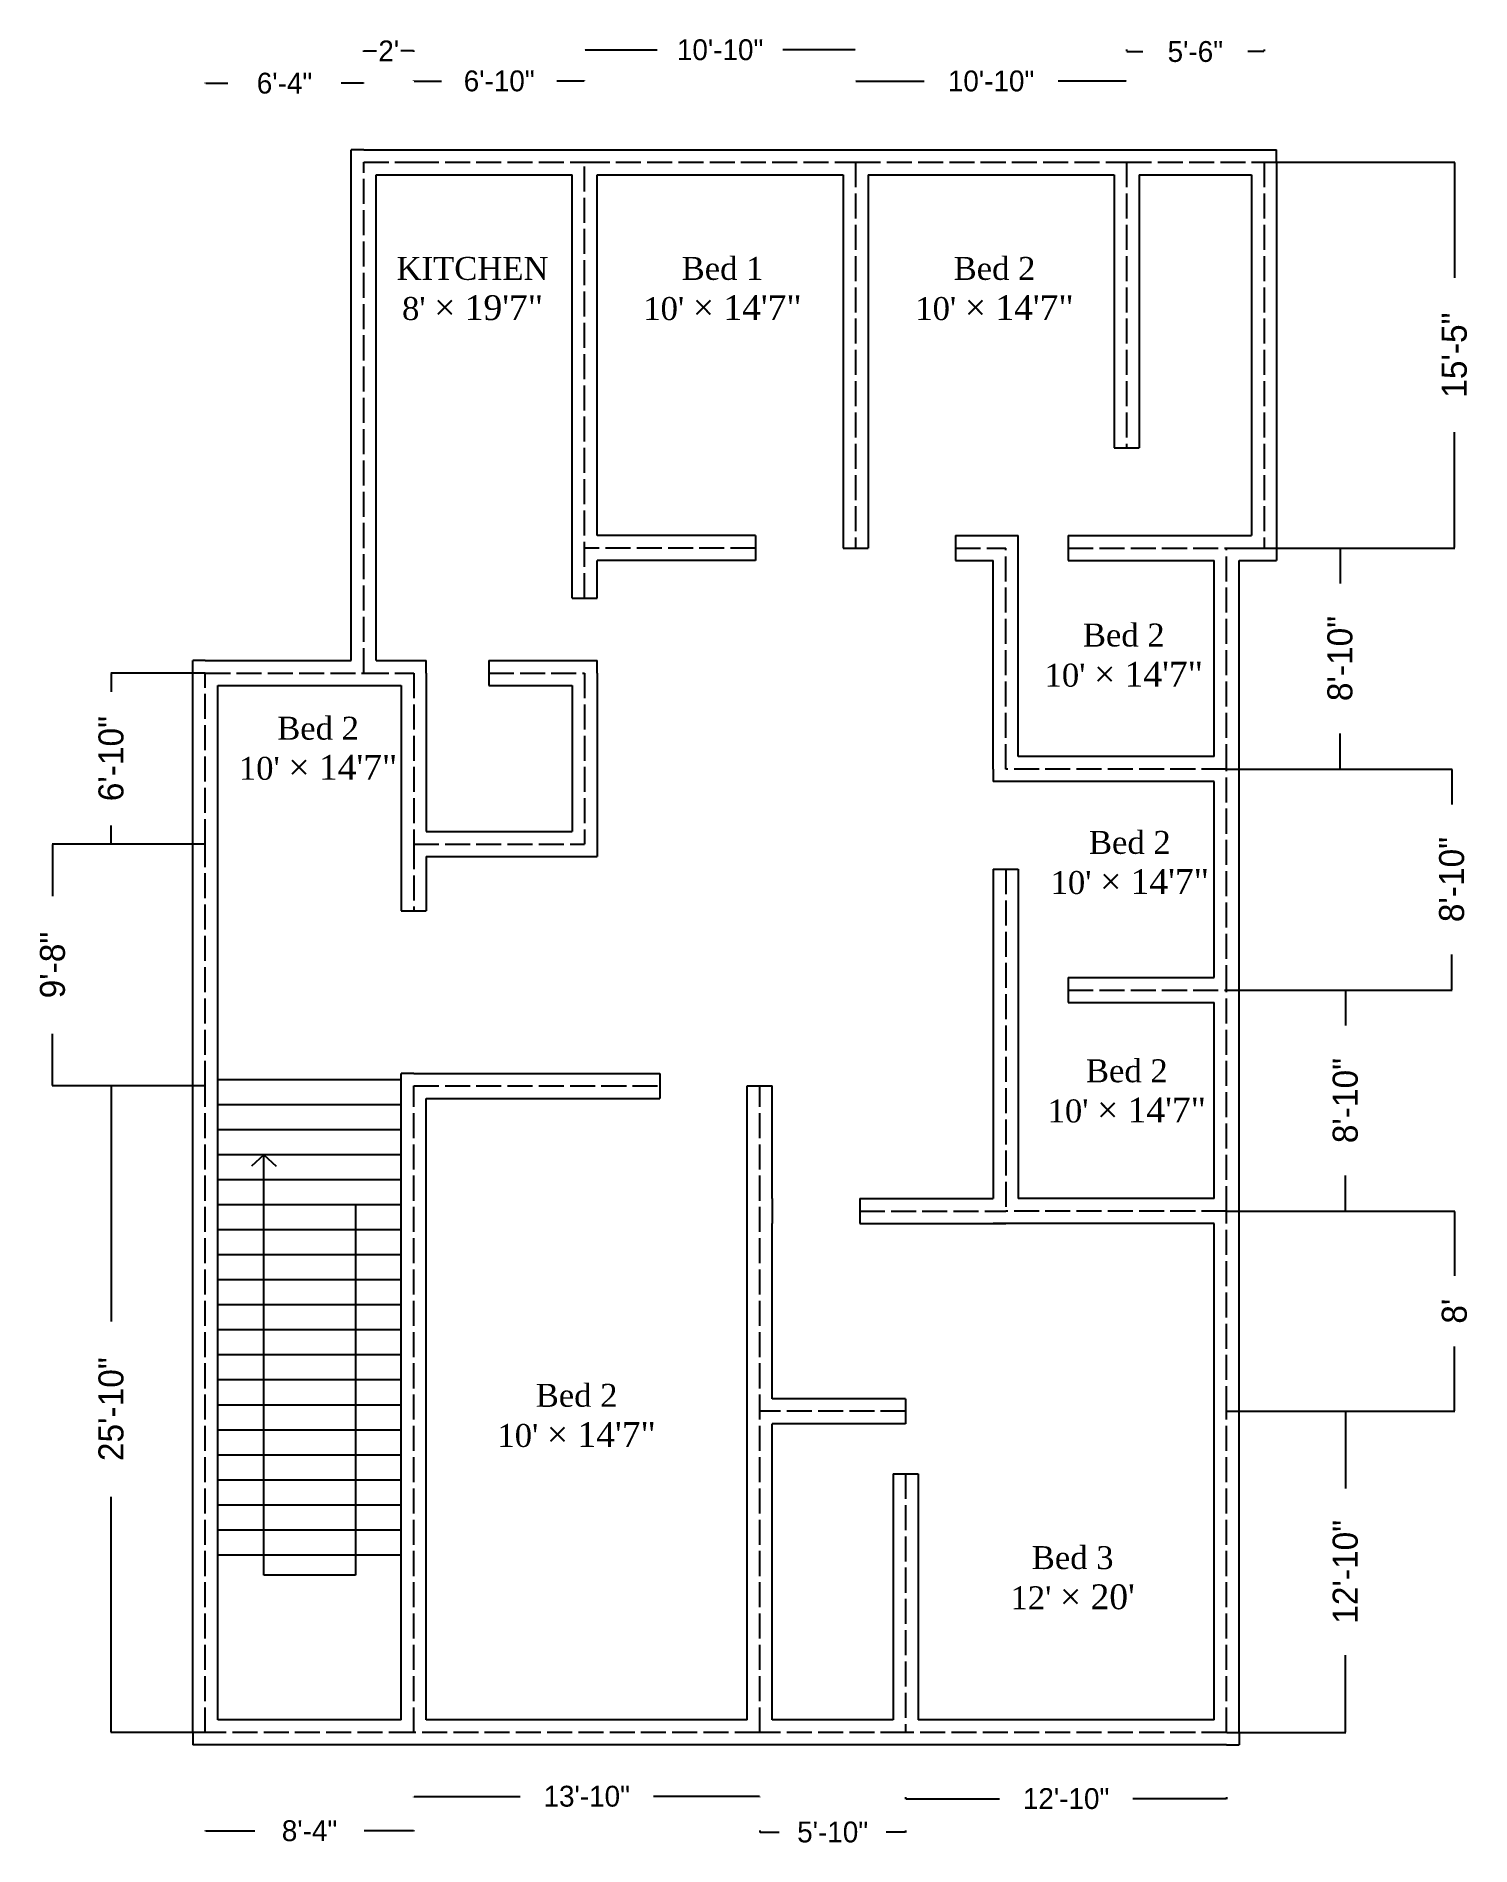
# Model space of a CAD drawing. Header units: feet. Extents: x -496 to 192, y -46 to 822.
import ezdxf

# ---------------------------------------------------------------- set-up
doc = ezdxf.new("R2010")
doc.units = ezdxf.units.FT
doc.header["$MEASUREMENT"] = 0
doc.linetypes.add('ACAD_ISO02W100', pattern=[15, 12, -3])
doc.dimstyles.get("Standard").update_dxf_attribs({"dimtxt": 0.18, "dimasz": 0.18, "dimexe": 0.18, "dimexo": 0.0625, "dimgap": 0.09, "dimtad": 0, "dimtih": 1, "dimtoh": 1, "dimdec": 0, "dimzin": 0, "dimdsep": 46, "dimlunit": 4, "dimtxsty": 'Standard', "dimcen": 0.09, "dimadec": 0, "dimazin": 0, "dimtfac": 1, "dimtdec": 0, "dimtofl": 0, "dimtmove": 0, "dimatfit": 3, "dimfxl": 1, "dimtolj": 1, "dimtzin": 0, "dimarcsym": 0})

# ---------------------------------------------------------------- blocks, each defined once
blk = doc.blocks.new('*D1')
at = {"color": 0, "lineweight": -2}
for p, q in [((92.95, 761.23), (184.37, 761.23)), ((184.19, 761.05), (184.19, 705.73)), ((184.19, 576.41), (184.19, 631.73)), ((92.95, 576.23), (184.37, 576.23))]:
    blk.add_line(p, q, dxfattribs=at)
at = {"color": 0}
for points in [[(184.16, 761.05), (184.22, 761.05), (184.19, 761.23)], [(184.16, 576.41), (184.22, 576.41), (184.19, 576.23)]]:
    blk.add_solid(points, dxfattribs=at)
at = {"layer": 'Defpoints', "color": 0}
for p in [(92.89, 761.23), (92.89, 576.23), (184.19, 576.23)]:
    blk.add_point(p, dxfattribs=at)
at = {"color": 0, "insert": (184.19, 668.73), "char_height": 12, "attachment_point": 5, "rotation": 90}
blk.add_mtext('\\A1;15\'-5"', dxfattribs=at)
blk = doc.blocks.new('*D3')
at = {"color": 0, "lineweight": -2}
for p, q in [((74.95, 576.23), (129.49, 576.23)), ((129.31, 576.05), (129.31, 559.23)), ((129.31, 470.41), (129.31, 487.23)), ((74.95, 470.23), (129.49, 470.23))]:
    blk.add_line(p, q, dxfattribs=at)
at = {"color": 0}
for points in [[(129.28, 576.05), (129.34, 576.05), (129.31, 576.23)], [(129.28, 470.41), (129.34, 470.41), (129.31, 470.23)]]:
    blk.add_solid(points, dxfattribs=at)
at = {"layer": 'Defpoints', "color": 0}
for p in [(74.89, 576.23), (74.89, 470.23), (129.31, 470.23)]:
    blk.add_point(p, dxfattribs=at)
at = {"color": 0, "insert": (129.31, 523.23), "char_height": 12, "attachment_point": 5, "rotation": 90}
blk.add_mtext('\\A1;8\'-10"', dxfattribs=at)
blk = doc.blocks.new('*D4')
at = {"color": 0, "lineweight": -2}
for p, q in [((74.95, 470.23), (183.09, 470.23)), ((182.91, 470.05), (182.91, 453.23)), ((182.91, 364.41), (182.91, 381.23)), ((74.95, 364.23), (183.09, 364.23))]:
    blk.add_line(p, q, dxfattribs=at)
at = {"color": 0}
for points in [[(182.88, 470.05), (182.94, 470.05), (182.91, 470.23)], [(182.88, 364.41), (182.94, 364.41), (182.91, 364.23)]]:
    blk.add_solid(points, dxfattribs=at)
at = {"layer": 'Defpoints', "color": 0}
for p in [(74.89, 470.23), (74.89, 364.23), (182.91, 364.23)]:
    blk.add_point(p, dxfattribs=at)
at = {"color": 0, "insert": (182.91, 417.23), "char_height": 12, "attachment_point": 5, "rotation": 90}
blk.add_mtext('\\A1;8\'-10"', dxfattribs=at)
blk = doc.blocks.new('*D5')
at = {"color": 0, "lineweight": -2}
for p, q in [((74.95, 364.23), (132.04, 364.23)), ((131.86, 364.05), (131.86, 347.23)), ((131.86, 258.41), (131.86, 275.23)), ((74.95, 258.23), (132.04, 258.23))]:
    blk.add_line(p, q, dxfattribs=at)
at = {"color": 0}
for points in [[(131.83, 364.05), (131.89, 364.05), (131.86, 364.23)], [(131.83, 258.41), (131.89, 258.41), (131.86, 258.23)]]:
    blk.add_solid(points, dxfattribs=at)
at = {"layer": 'Defpoints', "color": 0}
for p in [(74.89, 364.23), (74.89, 258.23), (131.86, 258.23)]:
    blk.add_point(p, dxfattribs=at)
at = {"color": 0, "insert": (131.86, 311.23), "char_height": 12, "attachment_point": 5, "rotation": 90}
blk.add_mtext('\\A1;8\'-10"', dxfattribs=at)
blk = doc.blocks.new('*D6')
at = {"color": 0, "lineweight": -2}
for p, q in [((74.95, 258.23), (184.37, 258.23)), ((184.19, 258.05), (184.19, 227.23)), ((184.19, 162.41), (184.19, 193.23)), ((74.95, 162.23), (184.37, 162.23))]:
    blk.add_line(p, q, dxfattribs=at)
at = {"color": 0}
for points in [[(184.16, 258.05), (184.22, 258.05), (184.19, 258.23)], [(184.16, 162.41), (184.22, 162.41), (184.19, 162.23)]]:
    blk.add_solid(points, dxfattribs=at)
at = {"layer": 'Defpoints', "color": 0}
for p in [(74.89, 258.23), (74.89, 162.23), (184.19, 162.23)]:
    blk.add_point(p, dxfattribs=at)
at = {"color": 0, "insert": (184.19, 210.23), "char_height": 12, "attachment_point": 5, "rotation": 90}
blk.add_mtext("\\A1;8'", dxfattribs=at)
blk = doc.blocks.new('*D7')
at = {"color": 0, "lineweight": -2}
for p, q in [((74.95, 162.23), (132.04, 162.23)), ((131.86, 162.05), (131.86, 125.23)), ((131.86, 8.41), (131.86, 45.23)), ((74.95, 8.23), (132.04, 8.23))]:
    blk.add_line(p, q, dxfattribs=at)
at = {"color": 0}
for points in [[(131.83, 162.05), (131.89, 162.05), (131.86, 162.23)], [(131.83, 8.41), (131.89, 8.41), (131.86, 8.23)]]:
    blk.add_solid(points, dxfattribs=at)
at = {"layer": 'Defpoints', "color": 0}
for p in [(74.89, 162.23), (131.86, 162.23), (74.89, 8.23)]:
    blk.add_point(p, dxfattribs=at)
at = {"color": 0, "insert": (131.86, 85.23), "char_height": 12, "attachment_point": 5, "rotation": 90}
blk.add_mtext('\\A1;12\'-10"', dxfattribs=at)
blk = doc.blocks.new('*D9')
at = {"color": 0, "lineweight": -2}
for p, q in [((-415.18, 516.23), (-460.49, 516.23)), ((-460.31, 516.05), (-460.31, 507.23)), ((-460.31, 434.41), (-460.31, 443.23)), ((-415.18, 434.23), (-460.49, 434.23))]:
    blk.add_line(p, q, dxfattribs=at)
at = {"color": 0}
for points in [[(-460.34, 516.05), (-460.28, 516.05), (-460.31, 516.23)], [(-460.34, 434.41), (-460.28, 434.41), (-460.31, 434.23)]]:
    blk.add_solid(points, dxfattribs=at)
at = {"layer": 'Defpoints', "color": 0}
for p in [(-415.11, 516.23), (-460.31, 434.23), (-415.11, 434.23)]:
    blk.add_point(p, dxfattribs=at)
at = {"color": 0, "insert": (-460.31, 475.23), "char_height": 12, "attachment_point": 5, "rotation": 90}
blk.add_mtext('\\A1;6\'-10"', dxfattribs=at)
blk = doc.blocks.new('*D10')
at = {"color": 0, "lineweight": -2}
for p, q in [((-415.18, 434.23), (-488.57, 434.23)), ((-488.39, 434.05), (-488.39, 409.23)), ((-488.39, 318.41), (-488.39, 343.23)), ((-415.18, 318.23), (-488.57, 318.23))]:
    blk.add_line(p, q, dxfattribs=at)
at = {"color": 0}
for points in [[(-488.42, 434.05), (-488.36, 434.05), (-488.39, 434.23)], [(-488.42, 318.41), (-488.36, 318.41), (-488.39, 318.23)]]:
    blk.add_solid(points, dxfattribs=at)
at = {"layer": 'Defpoints', "color": 0}
for p in [(-415.11, 434.23), (-488.39, 318.23), (-415.11, 318.23)]:
    blk.add_point(p, dxfattribs=at)
at = {"color": 0, "insert": (-488.39, 376.23), "char_height": 12, "attachment_point": 5, "rotation": 90}
blk.add_mtext('\\A1;9\'-8"', dxfattribs=at)
blk = doc.blocks.new('*D11')
at = {"color": 0, "lineweight": -2}
for p, q in [((-415.18, 318.23), (-460.49, 318.23)), ((-460.31, 318.05), (-460.31, 205.23)), ((-460.31, 8.41), (-460.31, 121.23)), ((-415.18, 8.23), (-460.49, 8.23))]:
    blk.add_line(p, q, dxfattribs=at)
at = {"color": 0}
for points in [[(-460.34, 318.05), (-460.28, 318.05), (-460.31, 318.23)], [(-460.34, 8.41), (-460.28, 8.41), (-460.31, 8.23)]]:
    blk.add_solid(points, dxfattribs=at)
at = {"layer": 'Defpoints', "color": 0}
for p in [(-415.11, 318.23), (-460.31, 8.23), (-415.11, 8.23)]:
    blk.add_point(p, dxfattribs=at)
at = {"color": 0, "insert": (-460.31, 163.23), "char_height": 12, "attachment_point": 5, "rotation": 90}
blk.add_mtext('\\A1;25\'-10"', dxfattribs=at)
blk = doc.blocks.new('*D12')
at = {"color": 0, "lineweight": -2}
for p, q in [((-415.11, 799.23), (-415.11, 799.28)), ((-414.93, 799.1), (-404.28, 799.1)), ((-339.29, 799.1), (-349.95, 799.1)), ((-339.11, 799.23), (-339.11, 799.28))]:
    blk.add_line(p, q, dxfattribs=at)
at = {"color": 0}
for points in [[(-414.93, 799.13), (-414.93, 799.07), (-415.11, 799.1)], [(-339.29, 799.13), (-339.29, 799.07), (-339.11, 799.1)]]:
    blk.add_solid(points, dxfattribs=at)
at = {"layer": 'Defpoints', "color": 0}
for p in [(-339.11, 799.1), (-415.11, 516.23), (-339.11, 516.23)]:
    blk.add_point(p, dxfattribs=at)
at = {"color": 0, "insert": (-377.11, 799.1), "char_height": 10, "attachment_point": 5}
blk.add_mtext('\\A1;6\'-4"', dxfattribs=at)
blk = doc.blocks.new('*D14')
at = {"color": 0, "lineweight": -2}
for p, q in [((-339.11, 814.23), (-339.11, 814.8)), ((-338.93, 814.62), (-332.95, 814.62)), ((-315.29, 814.62), (-321.28, 814.62)), ((-315.11, 814.23), (-315.11, 814.8))]:
    blk.add_line(p, q, dxfattribs=at)
at = {"color": 0}
for points in [[(-338.93, 814.65), (-338.93, 814.59), (-339.11, 814.62)], [(-315.29, 814.65), (-315.29, 814.59), (-315.11, 814.62)]]:
    blk.add_solid(points, dxfattribs=at)
at = {"layer": 'Defpoints', "color": 0}
for p in [(-339.11, 814.62), (-339.11, 761.23), (-315.11, 761.23)]:
    blk.add_point(p, dxfattribs=at)
at = {"color": 0, "insert": (-327.11, 814.62), "char_height": 10, "attachment_point": 5}
blk.add_mtext("\\A1;2'", dxfattribs=at)
blk = doc.blocks.new('*D15')
at = {"color": 0, "lineweight": -2}
for p, q in [((-315.11, 800.23), (-315.11, 800.36)), ((-314.93, 800.18), (-301.78, 800.18)), ((-233.29, 800.18), (-246.45, 800.18)), ((-233.11, 800.23), (-233.11, 800.36))]:
    blk.add_line(p, q, dxfattribs=at)
at = {"color": 0}
for points in [[(-314.93, 800.21), (-314.93, 800.15), (-315.11, 800.18)], [(-233.29, 800.21), (-233.29, 800.15), (-233.11, 800.18)]]:
    blk.add_solid(points, dxfattribs=at)
at = {"layer": 'Defpoints', "color": 0}
for p in [(-315.11, 800.18), (-315.11, 761.23), (-233.11, 761.23)]:
    blk.add_point(p, dxfattribs=at)
at = {"color": 0, "insert": (-274.11, 800.18), "char_height": 10, "attachment_point": 5}
blk.add_mtext('\\A1;6\'-10"', dxfattribs=at)
blk = doc.blocks.new('*D17')
at = {"color": 0, "lineweight": -2}
for p, q in [((-233.11, 815.23), (-233.11, 815.3)), ((-232.93, 815.12), (-198.28, 815.12)), ((-103.29, 815.12), (-137.95, 815.12)), ((-103.11, 815.23), (-103.11, 815.3))]:
    blk.add_line(p, q, dxfattribs=at)
at = {"color": 0}
for points in [[(-232.93, 815.15), (-232.93, 815.09), (-233.11, 815.12)], [(-103.29, 815.15), (-103.29, 815.09), (-103.11, 815.12)]]:
    blk.add_solid(points, dxfattribs=at)
at = {"layer": 'Defpoints', "color": 0}
for p in [(-103.11, 815.12), (-233.11, 761.23), (-103.11, 761.23)]:
    blk.add_point(p, dxfattribs=at)
at = {"color": 0, "insert": (-168.11, 815.12), "char_height": 10, "attachment_point": 5}
blk.add_mtext('\\A1;10\'-10"', dxfattribs=at)
blk = doc.blocks.new('*D18')
at = {"color": 0, "lineweight": -2}
for p, q in [((-103.11, 800.23), (-103.11, 800.33)), ((-102.93, 800.15), (-70.28, 800.15)), ((26.71, 800.15), (-5.95, 800.15)), ((26.89, 800.23), (26.89, 800.33))]:
    blk.add_line(p, q, dxfattribs=at)
at = {"color": 0}
for points in [[(-102.93, 800.18), (-102.93, 800.12), (-103.11, 800.15)], [(26.71, 800.18), (26.71, 800.12), (26.89, 800.15)]]:
    blk.add_solid(points, dxfattribs=at)
at = {"layer": 'Defpoints', "color": 0}
for p in [(26.89, 800.15), (-103.11, 761.23), (26.89, 761.23)]:
    blk.add_point(p, dxfattribs=at)
at = {"color": 0, "insert": (-38.11, 800.15), "char_height": 10, "attachment_point": 5}
blk.add_mtext('\\A1;10\'-10"', dxfattribs=at)
blk = doc.blocks.new('*D19')
at = {"color": 0, "lineweight": -2}
for p, q in [((26.89, 815.23), (26.89, 814.45)), ((27.07, 814.27), (34.72, 814.27)), ((92.71, 814.27), (85.05, 814.27)), ((92.89, 815.23), (92.89, 814.45))]:
    blk.add_line(p, q, dxfattribs=at)
at = {"color": 0}
for points in [[(27.07, 814.3), (27.07, 814.24), (26.89, 814.27)], [(92.71, 814.3), (92.71, 814.24), (92.89, 814.27)]]:
    blk.add_solid(points, dxfattribs=at)
at = {"layer": 'Defpoints', "color": 0}
for p in [(92.89, 814.27), (26.89, 761.23), (92.89, 761.23)]:
    blk.add_point(p, dxfattribs=at)
at = {"color": 0, "insert": (59.89, 814.27), "char_height": 10, "attachment_point": 5}
blk.add_mtext('\\A1;5\'-6"', dxfattribs=at)
blk = doc.blocks.new('*D20')
at = {"color": 0, "lineweight": -2}
for p, q in [((-415.11, -38.77), (-415.11, -39.16)), ((-414.93, -38.98), (-391.28, -38.98)), ((-315.29, -38.98), (-338.95, -38.98)), ((-315.11, -38.77), (-315.11, -39.16))]:
    blk.add_line(p, q, dxfattribs=at)
at = {"color": 0}
for points in [[(-414.93, -38.95), (-414.93, -39.01), (-415.11, -38.98)], [(-315.29, -38.95), (-315.29, -39.01), (-315.11, -38.98)]]:
    blk.add_solid(points, dxfattribs=at)
at = {"layer": 'Defpoints', "color": 0}
for p in [(-415.11, 8.23), (-315.11, 8.23), (-315.11, -38.98)]:
    blk.add_point(p, dxfattribs=at)
at = {"color": 0, "insert": (-365.11, -38.98), "char_height": 10, "attachment_point": 5}
blk.add_mtext('\\A1;8\'-4"', dxfattribs=at)
blk = doc.blocks.new('*D21')
at = {"color": 0, "lineweight": -2}
for p, q in [((-315.11, -22.77), (-315.11, -22.62)), ((-314.93, -22.44), (-264.11, -22.44)), ((-149.29, -22.44), (-200.11, -22.44)), ((-149.11, -22.77), (-149.11, -22.62))]:
    blk.add_line(p, q, dxfattribs=at)
at = {"color": 0}
for points in [[(-314.93, -22.41), (-314.93, -22.47), (-315.11, -22.44)], [(-149.29, -22.41), (-149.29, -22.47), (-149.11, -22.44)]]:
    blk.add_solid(points, dxfattribs=at)
at = {"layer": 'Defpoints', "color": 0}
for p in [(-315.11, 8.23), (-149.11, 8.23), (-149.11, -22.44)]:
    blk.add_point(p, dxfattribs=at)
at = {"color": 0, "insert": (-232.11, -22.44), "char_height": 10, "attachment_point": 5}
blk.add_mtext('\\A1;13\'-10"', dxfattribs=at)
blk = doc.blocks.new('*D22')
at = {"color": 0, "lineweight": -2}
for p, q in [((-79.11, -22.77), (-79.11, -23.76)), ((-78.93, -23.58), (-34.11, -23.58)), ((74.71, -23.58), (29.89, -23.58)), ((74.89, -22.77), (74.89, -23.76))]:
    blk.add_line(p, q, dxfattribs=at)
at = {"color": 0}
for points in [[(-78.93, -23.55), (-78.93, -23.61), (-79.11, -23.58)], [(74.71, -23.55), (74.71, -23.61), (74.89, -23.58)]]:
    blk.add_solid(points, dxfattribs=at)
at = {"layer": 'Defpoints', "color": 0}
for p in [(-79.11, 8.23), (74.89, 8.23), (74.89, -23.58)]:
    blk.add_point(p, dxfattribs=at)
at = {"color": 0, "insert": (-2.11, -23.58), "char_height": 10, "attachment_point": 5}
blk.add_mtext('\\A1;12\'-10"', dxfattribs=at)
blk = doc.blocks.new('*D23')
at = {"color": 0, "lineweight": -2}
for p, q in [((-149.11, -38.77), (-149.11, -39.78)), ((-148.93, -39.6), (-139.78, -39.6)), ((-79.29, -39.6), (-88.45, -39.6)), ((-79.11, -38.77), (-79.11, -39.78))]:
    blk.add_line(p, q, dxfattribs=at)
at = {"color": 0}
for points in [[(-148.93, -39.57), (-148.93, -39.63), (-149.11, -39.6)], [(-79.29, -39.57), (-79.29, -39.63), (-79.11, -39.6)]]:
    blk.add_solid(points, dxfattribs=at)
at = {"layer": 'Defpoints', "color": 0}
for p in [(-149.11, 8.23), (-79.11, 8.23), (-79.11, -39.6)]:
    blk.add_point(p, dxfattribs=at)
at = {"color": 0, "insert": (-114.11, -39.6), "char_height": 10, "attachment_point": 5}
blk.add_mtext('\\A1;5\'-10"', dxfattribs=at)

msp = doc.modelspace()

# ---------------------------------------------------------------- linework, layer by layer
for p, q in [((-339.11, 767.23), (-345.11, 767.23)), ((-345.11, 761.23), (-345.11, 767.23)), ((-339.11, 767.23), (-315.11, 767.23)), ((-315.11, 767.23), (-233.11, 767.23)), ((-233.11, 767.23), (-103.11, 767.23)), ((-103.11, 767.23), (26.89, 767.23)), ((26.89, 767.23), (92.89, 767.23)), ((92.89, 767.23), (98.89, 767.23)), ((98.89, 761.23), (98.89, 767.23)), ((-345.11, 522.23), (-345.11, 761.23)), ((-333.11, 755.23), (-315.11, 755.23)), ((-333.11, 522.23), (-333.11, 755.23)), ((-315.11, 755.23), (-239.11, 755.23)), ((-239.11, 552.23), (-239.11, 755.23)), ((-227.11, 755.23), (-109.11, 755.23)), ((-227.11, 582.23), (-227.11, 755.23)), ((-109.11, 755.23), (-109.11, 576.23)), ((-97.11, 755.23), (20.89, 755.23)), ((-97.11, 755.23), (-97.11, 576.23)), ((20.89, 755.23), (20.89, 624.23)), ((32.89, 755.23), (86.89, 755.23)), ((32.89, 755.23), (32.89, 624.23)), ((86.89, 755.23), (86.89, 582.23)), ((98.89, 761.23), (98.89, 576.23)), ((20.89, 624.23), (32.89, 624.23)), ((-151.11, 582.23), (-227.11, 582.23)), ((-151.11, 582.23), (-151.11, 570.23)), ((-55.11, 582.23), (-31.11, 582.23)), ((-55.11, 582.23), (-55.11, 570.23)), ((-31.11, 582.23), (-25.11, 582.23)), ((-25.11, 576.23), (-25.11, 582.23)), ((-1.11, 582.23), (74.89, 582.23)), ((-1.11, 582.23), (-1.11, 570.23)), ((74.89, 582.23), (86.89, 582.23)), ((-109.11, 576.23), (-97.11, 576.23)), ((-25.11, 476.23), (-25.11, 576.23)), ((98.89, 576.23), (98.89, 570.23)), ((-227.11, 552.23), (-227.11, 570.23)), ((-151.11, 570.23), (-227.11, 570.23)), ((-55.11, 570.23), (-37.11, 570.23)), ((-37.11, 470.23), (-37.11, 570.23)), ((-1.11, 570.23), (68.89, 570.23)), ((68.89, 476.23), (68.89, 570.23)), ((80.89, 470.23), (80.89, 570.23)), ((80.89, 570.23), (92.89, 570.23)), ((92.89, 570.23), (98.89, 570.23)), ((-239.11, 552.23), (-227.11, 552.23)), ((-421.11, 516.23), (-421.11, 522.23)), ((-415.11, 522.23), (-421.11, 522.23)), ((-415.11, 522.23), (-345.11, 522.23)), ((-333.11, 522.23), (-315.11, 522.23)), ((-315.11, 522.23), (-309.11, 522.23)), ((-309.11, 516.23), (-309.11, 522.23)), ((-279.11, 522.23), (-233.11, 522.23)), ((-279.11, 522.23), (-279.11, 510.23)), ((-233.11, 522.23), (-227.11, 522.23)), ((-227.11, 516.23), (-227.11, 522.23)), ((-421.11, 434.23), (-421.11, 516.23)), ((-309.11, 516.23), (-309.11, 440.23)), ((-227.11, 516.23), (-227.11, 434.23)), ((-409.11, 510.23), (-339.11, 510.23)), ((-409.11, 434.23), (-409.11, 510.23)), ((-339.11, 510.23), (-321.11, 510.23)), ((-321.11, 510.23), (-321.11, 434.23)), ((-279.11, 510.23), (-239.11, 510.23)), ((-239.11, 510.23), (-239.11, 440.23)), ((-37.11, 470.23), (-37.11, 464.23)), ((68.89, 476.23), (-25.11, 476.23)), ((80.89, 364.23), (80.89, 470.23)), ((-31.11, 464.23), (-37.11, 464.23)), ((68.89, 464.23), (-31.11, 464.23)), ((68.89, 370.23), (68.89, 464.23)), ((-421.11, 318.23), (-421.11, 434.23)), ((-409.11, 318.23), (-409.11, 434.23)), ((-321.11, 434.23), (-321.11, 402.23)), ((-309.11, 440.23), (-239.11, 440.23)), ((-227.11, 434.23), (-227.11, 428.23)), ((-309.11, 428.23), (-233.11, 428.23)), ((-309.11, 428.23), (-309.11, 402.23)), ((-233.11, 428.23), (-227.11, 428.23)), ((-37.11, 422.23), (-37.11, 264.23)), ((-37.11, 422.23), (-25.11, 422.23)), ((-25.11, 422.23), (-25.11, 264.23)), ((-321.11, 402.23), (-309.11, 402.23)), ((-1.11, 370.23), (68.89, 370.23)), ((-1.11, 370.23), (-1.11, 358.23)), ((-1.11, 358.23), (68.89, 358.23)), ((68.89, 264.23), (68.89, 358.23)), ((80.89, 258.23), (80.89, 364.23)), ((-321.11, 321.23), (-409.11, 321.23)), ((-321.11, 318.23), (-321.11, 324.23)), ((-315.11, 324.23), (-321.11, 324.23)), ((-315.11, 324.23), (-197.11, 324.23)), ((-197.11, 324.23), (-197.11, 312.23)), ((-421.11, 8.23), (-421.11, 318.23)), ((-409.11, 14.23), (-409.11, 318.23)), ((-321.11, 14.23), (-321.11, 318.23)), ((-155.11, 14.23), (-155.11, 318.23)), ((-155.11, 318.23), (-143.11, 318.23)), ((-143.11, 264.23), (-143.11, 318.23)), ((-321.11, 309.23), (-409.11, 309.23)), ((-309.11, 312.23), (-197.11, 312.23)), ((-309.11, 14.23), (-309.11, 312.23)), ((-321.11, 297.23), (-409.11, 297.23)), ((-321.11, 285.23), (-409.11, 285.23)), ((-387.11, 285.23), (-393.03, 279.84)), ((-387.11, 83.66), (-387.11, 285.23)), ((-387.11, 285.23), (-381.2, 279.84)), ((-321.11, 273.23), (-409.11, 273.23)), ((-321.11, 261.23), (-409.11, 261.23)), ((-343.11, 261.23), (-343.11, 83.66)), ((-143.11, 264.23), (-143.11, 252.23)), ((-101.11, 264.23), (-37.11, 264.23)), ((-101.11, 264.23), (-101.11, 252.23)), ((68.89, 264.23), (-25.11, 264.23)), ((-143.11, 168.23), (-143.11, 252.23)), ((-101.11, 252.23), (-31.11, 252.23)), ((-31.11, 252.23), (-37.11, 252.23)), ((68.89, 252.23), (-31.11, 252.23)), ((68.89, 162.23), (68.89, 252.23)), ((80.89, 162.23), (80.89, 258.23)), ((-321.11, 249.23), (-409.11, 249.23)), ((-321.11, 237.23), (-409.11, 237.23)), ((-321.11, 225.23), (-409.11, 225.23)), ((-321.11, 213.23), (-409.11, 213.23)), ((-321.11, 201.23), (-409.11, 201.23)), ((-321.11, 189.23), (-409.11, 189.23)), ((-321.11, 177.23), (-409.11, 177.23)), ((-321.11, 165.23), (-409.11, 165.23)), ((-79.11, 168.23), (-143.11, 168.23)), ((-79.11, 168.23), (-79.11, 156.23)), ((-143.11, 14.23), (-143.11, 156.23)), ((-79.11, 156.23), (-143.11, 156.23)), ((68.89, 14.23), (68.89, 162.23)), ((80.89, 8.23), (80.89, 162.23)), ((-321.11, 153.23), (-409.11, 153.23)), ((-321.11, 141.23), (-409.11, 141.23)), ((-85.11, 132.23), (-85.11, 14.23)), ((-85.11, 132.23), (-73.11, 132.23)), ((-73.11, 132.23), (-73.11, 14.23)), ((-321.11, 129.23), (-409.11, 129.23)), ((-321.11, 117.23), (-409.11, 117.23)), ((-321.11, 105.23), (-409.11, 105.23)), ((-321.11, 93.23), (-409.11, 93.23)), ((-343.11, 83.66), (-387.11, 83.66)), ((-321.11, 14.23), (-409.11, 14.23)), ((-155.11, 14.23), (-309.11, 14.23)), ((-85.11, 14.23), (-143.11, 14.23)), ((68.89, 14.23), (-73.11, 14.23)), ((-421.11, 8.23), (-421.11, 2.23)), ((-415.11, 2.23), (-421.11, 2.23)), ((-315.11, 2.23), (-415.11, 2.23)), ((-149.11, 2.23), (-315.11, 2.23)), ((-79.11, 2.23), (-149.11, 2.23)), ((74.89, 2.23), (-79.11, 2.23)), ((74.89, 2.23), (80.89, 2.23)), ((80.89, 8.23), (80.89, 2.23))]:
    msp.add_line(p, q)
at = {"linetype": 'ACAD_ISO02W100'}
for p, q in [((-339.11, 516.23), (-339.11, 761.23)), ((-339.11, 761.23), (-315.11, 761.23)), ((-315.11, 761.23), (-233.11, 761.23)), ((-233.11, 761.23), (-103.11, 761.23)), ((-233.11, 552.23), (-233.11, 761.23)), ((-103.11, 761.23), (26.89, 761.23)), ((-103.11, 761.23), (-103.11, 576.23)), ((26.89, 761.23), (92.89, 761.23)), ((26.89, 761.23), (26.89, 624.23)), ((92.89, 761.23), (92.89, 576.23)), ((-151.11, 576.23), (-233.11, 576.23)), ((-55.11, 576.23), (-31.11, 576.23)), ((-31.11, 470.23), (-31.11, 576.23)), ((-1.11, 576.23), (74.89, 576.23)), ((74.89, 470.23), (74.89, 576.23)), ((74.89, 576.23), (92.89, 576.23)), ((-415.11, 434.23), (-415.11, 516.23)), ((-415.11, 516.23), (-339.11, 516.23)), ((-339.11, 516.23), (-315.11, 516.23)), ((-315.11, 516.23), (-315.11, 434.23)), ((-279.11, 516.23), (-233.11, 516.23)), ((-233.11, 516.23), (-233.11, 434.23)), ((74.89, 470.23), (-31.11, 470.23)), ((74.89, 364.23), (74.89, 470.23)), ((-415.11, 318.23), (-415.11, 434.23)), ((-315.11, 434.23), (-315.11, 402.23)), ((-315.11, 434.23), (-233.11, 434.23)), ((-31.11, 422.23), (-31.11, 258.23)), ((-1.11, 364.23), (74.89, 364.23)), ((74.89, 258.23), (74.89, 364.23)), ((-415.11, 8.23), (-415.11, 318.23)), ((-315.11, 8.23), (-315.11, 318.23)), ((-315.11, 318.23), (-197.11, 318.23)), ((-149.11, 8.23), (-149.11, 318.23)), ((-101.11, 258.23), (-31.11, 258.23)), ((74.89, 258.23), (-31.11, 258.23)), ((74.89, 162.23), (74.89, 258.23)), ((-79.11, 162.23), (-149.11, 162.23)), ((74.89, 8.23), (74.89, 162.23)), ((-79.11, 132.23), (-79.11, 8.23)), ((-315.11, 8.23), (-415.11, 8.23)), ((-149.11, 8.23), (-315.11, 8.23)), ((-79.11, 8.23), (-149.11, 8.23)), ((74.89, 8.23), (-79.11, 8.23))]:
    msp.add_line(p, q, dxfattribs=at)

# ---------------------------------------------------------------- texts
at = {"char_height": 11, "width": 74.51, "attachment_point": 2}
for s, insert in [('{\\fTimes New Roman|b0|i0|c0|p18;KITCHEN\\P8\' \\H1.083x;× 19\'7"}', (-286.9, 715.82)), ('{\\fTimes New Roman|b0|i0|c0|p18;Bed 1\\P10\' \\H1.083x;× 14\'7"}', (-166.97, 715.82)), ('{\\fTimes New Roman|b0|i0|c0|p18;Bed 2\\P10\' \\H1.083x;× 14\'7"}', (-36.47, 715.82)), ('{\\fTimes New Roman|b0|i0|c0|p18;Bed 2\\P10\' \\H1.083x;× 14\'7"}', (25.55, 539.99)), ('{\\fTimes New Roman|b0|i0|c0|p18;Bed 2\\P10\' \\H1.083x;× 14\'7"}', (-361.02, 495.32)), ('{\\fTimes New Roman|b0|i0|c0|p18;Bed 2\\P10\' \\H1.083x;× 14\'7"}', (28.44, 440.55)), ('{\\fTimes New Roman|b0|i0|c0|p18;Bed 2\\P10\' \\H1.083x;× 14\'7"}', (27, 331.02)), ('{\\fTimes New Roman|b0|i0|c0|p18;Bed 2\\P10\' \\H1.083x;× 14\'7"}', (-236.97, 175.37)), ("{\\fTimes New Roman|b0|i0|c0|p18;Bed 3\\P12' \\H1.083x;× 20'}", (1.03, 97.55))]:
    msp.add_mtext(s, dxfattribs=dict(at, insert=insert))

# ---------------------------------------------------------------- dimensions: what is measured, and where the dimension line sits
for base, p1, p2, override, picture, middle in [((-339.11, 814.62), (-315.11, 761.23), (-339.11, 761.23), {"dimtxt": 10, "dimexo": 53, "dimgap": 0, "dimtoh": 0}, '*D14', (-327.11, 814.62)), ((-103.11, 815.12), (-233.11, 761.23), (-103.11, 761.23), {"dimtxt": 10, "dimexo": 54, "dimgap": 6}, '*D17', (-168.11, 815.12)), ((92.89, 814.27), (26.89, 761.23), (92.89, 761.23), {"dimtxt": 10, "dimexo": 54, "dimgap": 6}, '*D19', (59.89, 814.27)), ((-339.11, 799.1), (-415.11, 516.23), (-339.11, 516.23), {"dimtxt": 10, "dimexo": 283, "dimgap": 8}, '*D12', (-377.11, 799.1)), ((-315.11, 800.18), (-233.11, 761.23), (-315.11, 761.23), {"dimtxt": 10, "dimexo": 39, "dimgap": 6}, '*D15', (-274.11, 800.18)), ((26.89, 800.15), (-103.11, 761.23), (26.89, 761.23), {"dimtxt": 10, "dimexo": 39, "dimgap": 8}, '*D18', (-38.11, 800.15)), ((-315.11, -38.98), (-415.11, 8.23), (-315.11, 8.23), {"dimtxt": 10, "dimexo": 47, "dimgap": 7}, '*D20', (-365.11, -38.98)), ((-149.11, -22.44), (-315.11, 8.23), (-149.11, 8.23), {"dimtxt": 10, "dimexo": 31, "dimgap": 7}, '*D21', (-232.11, -22.44)), ((-79.11, -39.6), (-149.11, 8.23), (-79.11, 8.23), {"dimtxt": 10, "dimexo": 47, "dimgap": 4}, '*D23', (-114.11, -39.6)), ((74.89, -23.58), (-79.11, 8.23), (74.89, 8.23), {"dimtxt": 10, "dimexo": 31, "dimgap": 7}, '*D22', (-2.11, -23.58))]:
    dim = msp.add_linear_dim(base=base, p1=p1, p2=p2, dimstyle='Standard', override=override)
    dim.commit()
    dim.dimension.update_dxf_attribs({"geometry": picture, "text_midpoint": middle})
for base, p1, p2, override, picture, middle in [((184.19, 576.23), (92.89, 761.23), (92.89, 576.23), {"dimtxt": 12, "dimgap": 10}, '*D1', (184.19, 668.73)), ((129.31, 470.23), (74.89, 576.23), (74.89, 470.23), {"dimtxt": 12, "dimgap": 10}, '*D3', (129.31, 523.23)), ((-460.31, 434.23), (-415.11, 516.23), (-415.11, 434.23), {"dimtxt": 12, "dimgap": 6}, '*D9', (-460.31, 475.23)), ((182.91, 364.23), (74.89, 470.23), (74.89, 364.23), {"dimtxt": 12, "dimgap": 10}, '*D4', (182.91, 417.23)), ((-488.39, 318.23), (-415.11, 434.23), (-415.11, 318.23), {"dimtxt": 12, "dimgap": 10}, '*D10', (-488.39, 376.23)), ((131.86, 258.23), (74.89, 364.23), (74.89, 258.23), {"dimtxt": 12, "dimgap": 10}, '*D5', (131.86, 311.23)), ((-460.31, 8.23), (-415.11, 318.23), (-415.11, 8.23), {"dimtxt": 12, "dimgap": 10}, '*D11', (-460.31, 163.23)), ((184.19, 162.23), (74.89, 258.23), (74.89, 162.23), {"dimtxt": 12, "dimgap": 10}, '*D6', (184.19, 210.23)), ((131.86, 162.23), (74.89, 8.23), (74.89, 162.23), {"dimtxt": 12, "dimgap": 10}, '*D7', (131.86, 85.23))]:
    dim = msp.add_linear_dim(base=base, p1=p1, p2=p2, angle=90, dimstyle='Standard', override=override)
    dim.commit()
    dim.dimension.update_dxf_attribs({"geometry": picture, "text_midpoint": middle, "text_rotation": 90})

doc.saveas('drawing.dxf')
